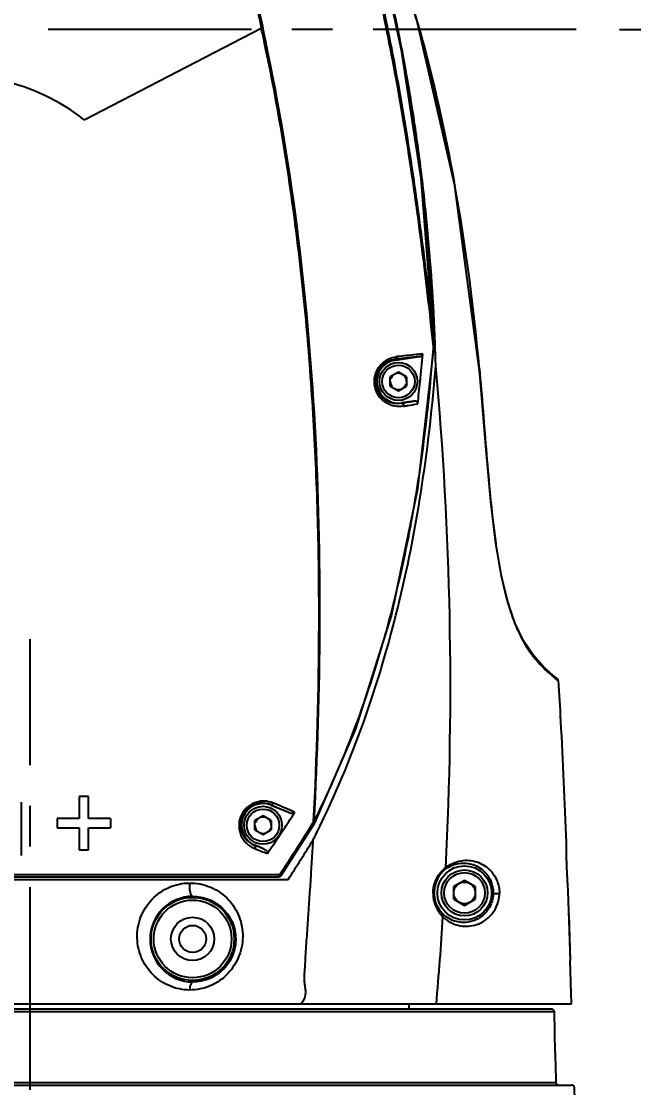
# Model space of a CAD drawing. Header units: millimetres. Extents: x 5828 to 6704, y 123 to 421.
# Drawn here: x 6579.29 to 6584.95, y 323.24 to 333.1 of the extents above; entities that cross this region are included whole.
import ezdxf

# ---------------------------------------------------------------- set-up
doc = ezdxf.new("R2010")
doc.units = ezdxf.units.MM
doc.linetypes.add('CENTER', pattern=[0.6, 0.375, -0.075, 0.075, -0.075])
for name, color, linetype in [('中心线', 7, 'Continuous'), ('外形图', 7, 'Continuous'), ('尺寸标注', 7, 'Continuous'), ('运动范围', 7, 'Continuous')]:
    doc.layers.add(name, color=color, linetype=linetype)
doc.styles.add('微软雅黑', font='msyh.ttc', dxfattribs={"height": 1.5})
doc.dimstyles.new('尺寸标注_1_20比例', dxfattribs={"dimtxt": 1.5, "dimasz": 1.25, "dimexe": 0.5, "dimexo": 0.4, "dimgap": 0.5, "dimtad": 1, "dimdec": 1, "dimlfac": 20, "dimdsep": 46, "dimtxsty": '微软雅黑', "dimcen": 0.09, "dimadec": 0, "dimazin": 0, "dimtp": 0.01, "dimtm": 0.01, "dimtfac": 1, "dimtdec": 1, "dimtofl": 0, "dimtmove": 0, "dimatfit": 3, "dimfxl": 1, "dimtolj": 1, "dimarcsym": 0})

# ---------------------------------------------------------------- blocks, each defined once
blk = doc.blocks.new('*D1123')
at = {"layer": 'Defpoints', "color": 0}
for p in [(6566.8704, 333.0187), (6579.3757, 311.2232), (6579.3757, 293.4099)]:
    blk.add_point(p, dxfattribs=at)
at = {"layer": '尺寸标注', "color": 0, "lineweight": -2}
for p, q in [((6566.8704, 332.6187), (6566.8704, 292.9099)), ((6579.3757, 310.8232), (6579.3757, 292.9099)), ((6568.1204, 293.4099), (6578.1257, 293.4099))]:
    blk.add_line(p, q, dxfattribs=at)
at = {"layer": '尺寸标注', "color": 0}
for points in [[(6568.1204, 293.6182), (6568.1204, 293.2016), (6566.8704, 293.4099)], [(6578.1257, 293.2016), (6578.1257, 293.6182), (6579.3757, 293.4099)]]:
    blk.add_solid(points, dxfattribs=at)
at = {"layer": '尺寸标注', "color": 0, "insert": (6573.2815, 294.6894), "char_height": 1.5, "attachment_point": 5, "style": '微软雅黑'}
blk.add_mtext('\\A1;250.1', dxfattribs=at)
blk = doc.blocks.new('*D1124')
at = {"layer": 'Defpoints', "color": 0}
for p in [(6578.1257, 327.4523), (6579.3757, 311.2232), (6579.3757, 299.9393)]:
    blk.add_point(p, dxfattribs=at)
at = {"layer": '尺寸标注', "color": 0, "lineweight": -2}
for p, q in [((6578.1257, 327.0523), (6578.1257, 299.4393)), ((6579.3757, 310.8232), (6579.3757, 299.4393)), ((6576.8757, 299.9393), (6575.6257, 299.9393)), ((6580.6257, 299.9393), (6584.9441, 299.9393))]:
    blk.add_line(p, q, dxfattribs=at)
at = {"layer": '尺寸标注', "color": 0}
for points in [[(6576.8757, 299.731), (6576.8757, 300.1476), (6578.1257, 299.9393)], [(6580.6257, 300.1476), (6580.6257, 299.731), (6579.3757, 299.9393)]]:
    blk.add_solid(points, dxfattribs=at)
at = {"layer": '尺寸标注', "color": 0, "insert": (6583.4099, 301.215), "char_height": 1.5, "attachment_point": 5, "style": '微软雅黑'}
blk.add_mtext('\\A1;25', dxfattribs=at)
blk = doc.blocks.new('*D1125')
at = {"layer": 'Defpoints', "color": 0}
for p in [(6534.2807, 333.0187), (6579.3757, 311.2232), (6579.3757, 288.3275)]:
    blk.add_point(p, dxfattribs=at)
at = {"layer": '尺寸标注', "color": 0, "lineweight": -2}
for p, q in [((6534.2807, 332.6187), (6534.2807, 287.8275)), ((6579.3757, 310.8232), (6579.3757, 287.8275)), ((6535.5307, 288.3275), (6578.1257, 288.3275))]:
    blk.add_line(p, q, dxfattribs=at)
at = {"layer": '尺寸标注', "color": 0}
for points in [[(6535.5307, 288.5358), (6535.5307, 288.1192), (6534.2807, 288.3275)], [(6578.1257, 288.1192), (6578.1257, 288.5358), (6579.3757, 288.3275)]]:
    blk.add_solid(points, dxfattribs=at)
at = {"layer": '尺寸标注', "color": 0, "insert": (6556.8282, 289.6065), "char_height": 1.5, "attachment_point": 5, "style": '微软雅黑'}
blk.add_mtext('\\A1;901.9', dxfattribs=at)
blk = doc.blocks.new('*D1126')
at = {"layer": 'Defpoints', "color": 0}
for p in [(6621.9707, 333.0187), (6579.3757, 311.2232), (6579.3757, 288.3275)]:
    blk.add_point(p, dxfattribs=at)
at = {"layer": '尺寸标注', "color": 0, "lineweight": -2}
for p, q in [((6621.9707, 332.6187), (6621.9707, 287.8275)), ((6579.3757, 310.8232), (6579.3757, 287.8275)), ((6620.7207, 288.3275), (6580.6257, 288.3275))]:
    blk.add_line(p, q, dxfattribs=at)
at = {"layer": '尺寸标注', "color": 0}
for points in [[(6580.6257, 288.5358), (6580.6257, 288.1192), (6579.3757, 288.3275)], [(6620.7207, 288.1192), (6620.7207, 288.5358), (6621.9707, 288.3275)]]:
    blk.add_solid(points, dxfattribs=at)
at = {"layer": '尺寸标注', "color": 0, "insert": (6600.6732, 289.607), "char_height": 1.5, "attachment_point": 5, "style": '微软雅黑'}
blk.add_mtext('\\A1;851.9', dxfattribs=at)
blk = doc.blocks.new('*D1127')
at = {"layer": 'Defpoints', "color": 0}
for p in [(6583.6525, 355.7687), (6584.418, 333.0187), (6627.0019, 333.0187)]:
    blk.add_point(p, dxfattribs=at)
at = {"layer": '尺寸标注', "color": 0, "lineweight": -2}
for p, q in [((6584.0525, 355.7687), (6627.5019, 355.7687)), ((6627.0019, 354.5187), (6627.0019, 334.2687)), ((6584.818, 333.0187), (6627.5019, 333.0187))]:
    blk.add_line(p, q, dxfattribs=at)
at = {"layer": '尺寸标注', "color": 0}
for points in [[(6627.2102, 354.5187), (6626.7935, 354.5187), (6627.0019, 355.7687)], [(6626.7935, 334.2687), (6627.2102, 334.2687), (6627.0019, 333.0187)]]:
    blk.add_solid(points, dxfattribs=at)
at = {"layer": '尺寸标注', "color": 0, "insert": (6625.7388, 344.3937), "char_height": 1.5, "attachment_point": 5, "rotation": 90, "style": '微软雅黑'}
blk.add_mtext('\\A1;455', dxfattribs=at)
blk = doc.blocks.new('*D1128')
at = {"layer": 'Defpoints', "color": 0}
for p in [(6584.818, 333.0187), (6584.8255, 313.0187), (6627.0019, 313.0187)]:
    blk.add_point(p, dxfattribs=at)
at = {"layer": '尺寸标注', "color": 0, "lineweight": -2}
for p, q in [((6585.218, 333.0187), (6627.5019, 333.0187)), ((6627.0019, 331.7687), (6627.0019, 314.2687)), ((6585.2255, 313.0187), (6627.5019, 313.0187))]:
    blk.add_line(p, q, dxfattribs=at)
at = {"layer": '尺寸标注', "color": 0}
for points in [[(6627.2102, 331.7687), (6626.7935, 331.7687), (6627.0019, 333.0187)], [(6626.7935, 314.2687), (6627.2102, 314.2687), (6627.0019, 313.0187)]]:
    blk.add_solid(points, dxfattribs=at)
at = {"layer": '尺寸标注', "color": 0, "insert": (6625.7267, 323.0187), "char_height": 1.5, "attachment_point": 5, "rotation": 90, "style": '微软雅黑'}
blk.add_mtext('\\A1;400', dxfattribs=at)
blk = doc.blocks.new('*D1140')
at = {"layer": 'Defpoints', "color": 0}
for p in [(6598.2753, 333.0187), (6579.3757, 310.8232), (6579.3757, 293.4099)]:
    blk.add_point(p, dxfattribs=at)
at = {"layer": '尺寸标注', "color": 0, "lineweight": -2}
for p, q in [((6598.2753, 332.6187), (6598.2753, 292.9099)), ((6579.3757, 310.4232), (6579.3757, 292.9099)), ((6597.0253, 293.4099), (6580.6257, 293.4099))]:
    blk.add_line(p, q, dxfattribs=at)
at = {"layer": '尺寸标注', "color": 0}
for points in [[(6580.6257, 293.6182), (6580.6257, 293.2016), (6579.3757, 293.4099)], [(6597.0253, 293.2016), (6597.0253, 293.6182), (6598.2753, 293.4099)]]:
    blk.add_solid(points, dxfattribs=at)
at = {"layer": '尺寸标注', "color": 0, "insert": (6588.8255, 294.6851), "char_height": 1.5, "attachment_point": 5, "style": '微软雅黑'}
blk.add_mtext('\\A1;378', dxfattribs=at)

msp = doc.modelspace()

# ---------------------------------------------------------------- linework, layer by layer
at = {"layer": '中心线', "linetype": 'CENTER', "ltscale": 5}
for p, q in [((6584.418, 333.0187), (6572.2358, 333.0187)), ((6579.3757, 311.2232), (6579.3757, 327.3878))]:
    msp.add_line(p, q, dxfattribs=at)
at = {"layer": '外形图', "color": 7, "linetype": 'Continuous'}
for p, q in [((6579.8757, 332.1866), (6581.5099, 333.033)), ((6583.0933, 330.1156), (6583.098, 330.073)), ((6583.0936, 330.1156), (6583.098, 330.073)), ((6583.1033, 330.1168), (6583.1045, 330.1169)), ((6583.1126, 330.073), (6583.1105, 330.1172)), ((6583.1157, 330.0731), (6583.1142, 330.1173)), ((6583.098, 330.073), (6583.104, 330.0726)), ((6582.7469, 329.9748), (6582.7481, 329.9668)), ((6582.7481, 329.9668), (6582.9703, 329.9978)), ((6582.7757, 329.8553), (6582.7007, 329.812)), ((6582.8507, 329.812), (6582.7757, 329.8553)), ((6583.5229, 329.8822), (6583.5273, 329.8427)), ((6583.5238, 329.8823), (6583.5274, 329.8427)), ((6583.5273, 329.8427), (6583.5282, 329.8427)), ((6582.7007, 329.7254), (6582.7007, 329.812)), ((6582.7007, 329.7254), (6582.7757, 329.6821)), ((6582.7757, 329.6821), (6582.8507, 329.7254)), ((6582.8507, 329.812), (6582.8507, 329.7254)), ((6582.9168, 329.5865), (6582.8034, 329.5707)), ((6582.8034, 329.5707), (6582.8039, 329.5667)), ((6583.5982, 329.0112), (6583.5815, 329.1999)), ((6584.1114, 327.1362), (6584.11, 327.1375)), ((6584.1123, 327.1352), (6584.1124, 327.1351)), ((6584.2412, 327.0241), (6584.2235, 327.0369)), ((6584.2461, 327.0089), (6584.2518, 327.005)), ((6579.2943, 325.3893), (6579.2943, 325.8831)), ((6579.8276, 325.9342), (6579.8276, 325.7318)), ((6579.9143, 325.9342), (6579.8276, 325.9342)), ((6579.9143, 325.7318), (6579.9143, 325.9342)), ((6581.6025, 325.8565), (6581.6014, 325.8538)), ((6581.6014, 325.8538), (6581.7609, 325.7886)), ((6579.8276, 325.7318), (6579.6252, 325.7317)), ((6579.6252, 325.7317), (6579.6252, 325.645)), ((6580.1168, 325.7317), (6579.9143, 325.7318)), ((6580.1168, 325.7317), (6580.1168, 325.645)), ((6581.5257, 325.7553), (6581.4507, 325.712)), ((6581.4507, 325.6254), (6581.4507, 325.712)), ((6581.6007, 325.712), (6581.5257, 325.7553)), ((6581.6007, 325.712), (6581.6007, 325.6254)), ((6581.6921, 325.205), (6582.0037, 325.6924)), ((6581.9927, 325.6993), (6582.0036, 325.6924)), ((6581.9973, 325.7038), (6582.0074, 325.6988)), ((6582.0521, 325.6697), (6582.0552, 325.6764)), ((6579.6252, 325.645), (6579.8276, 325.645)), ((6579.8276, 325.645), (6579.8276, 325.4426)), ((6579.9143, 325.4426), (6579.9143, 325.645)), ((6579.9143, 325.645), (6580.1168, 325.645)), ((6581.4507, 325.6254), (6581.5257, 325.5821)), ((6581.5257, 325.5821), (6581.6007, 325.6254)), ((6582.0553, 325.6681), (6582.0585, 325.6748)), ((6581.45, 325.4836), (6581.4495, 325.4824)), ((6581.5239, 325.4534), (6581.45, 325.4836)), ((6579.8276, 325.4426), (6579.9143, 325.4426)), ((6576.6815, 325.1937), (6581.6712, 325.1937)), ((6581.6712, 325.2124), (6581.6808, 325.2124)), ((6581.6921, 325.205), (6581.6808, 325.2124)), ((6576.6252, 325.1687), (6581.7584, 325.1687)), ((6583.3857, 325.1592), (6583.2857, 325.1015)), ((6583.2857, 324.986), (6583.2857, 325.1015)), ((6583.4857, 325.1015), (6583.3857, 325.1592)), ((6583.4857, 325.1015), (6583.4857, 324.986)), ((6583.2857, 324.986), (6583.3857, 324.9283)), ((6583.3857, 324.9283), (6583.4857, 324.986)), ((6584.34, 325.0588), (6584.3622, 324.419)), ((6584.3475, 324.8464), (6584.3622, 324.419)), ((6584.3747, 324.0186), (6584.3609, 324.4187)), ((6574.3757, 324.0182), (6584.3747, 324.0182)), ((6582.8757, 323.9687), (6582.8757, 324.0182)), ((6584.2155, 323.9442), (6574.5349, 323.9442)), ((6584.1905, 323.9687), (6574.5599, 323.9687)), ((6584.2221, 323.5687), (6584.2155, 323.9442)), ((6584.2244, 323.48), (6584.2248, 323.4687)), ((6584.2248, 323.4687), (6584.2279, 323.2933)), ((6574.3753, 323.2687), (6584.3762, 323.2687)), ((6574.5235, 323.2933), (6584.2279, 323.2933))]:
    msp.add_line(p, q, dxfattribs=at)
for points in [[(6583.5282, 329.8427), (6583.2937, 331.5982), (6582.9669, 333.037), (6582.6289, 334.1035), (6582.2571, 334.9283), (6581.8005, 335.6404), (6581.309, 336.2046), (6580.7724, 336.6538), (6580.1704, 337.0162), (6579.5175, 337.2825), (6578.8332, 337.4448), (6578.1309, 337.4994), (6577.4245, 337.4452), (6576.7383, 337.284), (6576.0892, 337.0204), (6575.4868, 336.6586), (6574.9458, 336.207), (6574.4822, 335.6794), (6574.1076, 335.0897), (6573.8288, 334.4493), (6573.6524, 333.7746), (6573.5829, 333.0846)], [(6583.1046, 330.1169), (6582.9869, 331.6424), (6582.8044, 332.8295), (6582.5994, 333.7745), (6582.3685, 334.5453), (6582.0565, 335.194), (6581.66, 335.7779), (6581.1899, 336.2847), (6580.6545, 336.7089), (6580.0582, 337.0485), (6579.4165, 337.2941), (6578.747, 337.4392), (6578.0606, 337.4809), (6577.3714, 337.4181), (6576.7042, 337.2531), (6576.0743, 336.9903), (6575.4893, 336.6333), (6574.9631, 336.1903), (6574.5114, 335.6743), (6574.1449, 335.0979), (6573.8695, 334.4709), (6573.6933, 333.8138), (6573.6196, 333.1398)], [(6583.2946, 331.5914), (6582.9394, 333.1347), (6582.5811, 334.2305), (6582.207, 335.0179), (6581.8756, 335.5161)], [(6583.1039, 330.0726), (6583.1047, 330.1104), (6583.1045, 330.1169)], [(6582.0074, 325.6988), (6582.3816, 326.5605), (6582.7105, 327.6025), (6582.9548, 328.776), (6583.104, 330.0726)], [(6584.1124, 327.1351), (6584.0215, 327.2365), (6583.9303, 327.3729), (6583.8512, 327.5393), (6583.785, 327.7335), (6583.727, 327.9705), (6583.6758, 328.2704), (6583.6295, 328.6603), (6583.5839, 329.171), (6583.5281, 329.8427)], [(6584.2235, 327.0369), (6584.1753, 327.0763), (6584.1123, 327.1353)], [(6582.0037, 325.6924), (6582.0063, 325.697), (6582.0073, 325.6989)]]:
    msp.add_lwpolyline(points, dxfattribs=at)
for centre, radius in [((6582.7757, 329.7687), 0.175), ((6582.7757, 329.7687), 0.15), ((6581.5257, 325.6687), 0.175), ((6581.5257, 325.6687), 0.15), ((6583.3857, 325.0437), 0.25), ((6583.3857, 325.0437), 0.2125), ((6583.3857, 325.0437), 0.1875), ((6583.3857, 325.0437), 0.1), ((6580.8757, 324.6187), 0.3838), ((6580.8757, 324.6187), 0.3589), ((6580.8757, 324.6187), 0.2), ((6580.8757, 324.6187), 0.125)]:
    msp.add_circle(centre, radius, dxfattribs=at)
for centre, radius, start, end in [((6567.1417, 328.6405), 16.4243, 15.57964, 17.73253), ((6581.4164, 333.4196), 0.3977, 283.59926, 285.50409), ((6567.9926, 328.8786), 15.5407, 15.39786, 15.57648), ((6578.6557, 330.6018), 2, 52.40968, 149.87922), ((6565.2919, 328.3453), 18.2928, 10.11351, 10.28817), ((6564.2005, 328.1586), 19.4, 5.09738, 10.09046), ((6566.7019, 329.5686), 16.4105, 1.91452, 2.07922), ((6582.8357, 330.1244), 0.2677, 355.10033, 358.38505), ((6567.8621, 331.2914), 15.1907, 354.23776, 355.20818), ((6566.3263, 331.3232), 16.8182, 354.83092, 355.7369), ((6582.9043, 330.1168), 0.1987, 347.26162, 351.52304), ((6582.877, 330.1207), 0.2262, 351.58351, 355.14713), ((6567.2286, 329.5465), 15.8958, 1.32159, 1.89831), ((6582.7757, 329.7687), 0.2, 97.94772, 277.94772), ((6588.0688, 279.3981), 50.856, 95.75377, 96.00675), ((6550.7123, 326.9476), 32.5434, 357.06125, 5.2284), ((6582.7757, 329.7687), 0.075, 120, 160.00237), ((6582.7757, 329.7687), 0.075, 60, 100.00237), ((6582.7757, 329.7687), 0.075, 0, 40.00237), ((6582.7757, 329.7687), 0.075, 180, 220.00237), ((6582.7757, 329.7687), 0.075, 300, 340.00237), ((6567.6245, 331.3337), 15.4313, 353.40871, 354.17011), ((6567.6316, 331.198), 15.5069, 352.16482, 354.85731), ((6582.7757, 329.7687), 0.075, 240, 280.00237), ((6574.095, 379.5925), 50.7782, 279.87558, 280.00486), ((6569.5547, 330.9333), 13.5657, 349.22206, 352.1652), ((6570.7868, 330.7027), 12.3122, 347.09452, 349.2038), ((6590.0423, 329.1721), 6.4313, 188.02661, 188.63357), ((6571.6788, 330.4964), 11.3967, 343.97165, 347.10396), ((6572.3206, 330.3156), 10.73, 342.56854, 343.95318), ((6573.2015, 330.0271), 9.8031, 336.78524, 342.63514), ((6585.4748, 328.474), 1.917, 224.56666, 225.02381), ((6573.9569, 329.7156), 8.9861, 335.91436, 336.71204), ((6574.3451, 329.5398), 8.5599, 333.37625, 335.92839), ((6581.5227, 325.6709), 0.202, 66.73136, 248.74999), ((6581.5257, 325.6687), 0.2, 67.75004, 247.75004), ((6562.9495, 338.0061), 22.4795, 326.65674, 327.07808), ((6581.5257, 325.6687), 0.075, 120, 160.00237), ((6581.5257, 325.6687), 0.075, 60, 100.00237), ((6581.5257, 325.6687), 0.075, 0, 40.00237), ((6581.9588, 325.7385), 0.0519, 310.8775, 315.66892), ((6581.954, 325.7431), 0.0585, 315.61738, 317.76668), ((6581.5257, 325.6687), 0.075, 180, 220.00237), ((6581.5257, 325.6687), 0.075, 240, 280.00237), ((6581.5257, 325.6687), 0.075, 300, 340.00237), ((6566.4301, 335.7201), 18.3153, 325.73219, 326.64591), ((6574.4639, 329.3602), 8.4416, 333.00342, 334.0639), ((6554.6837, 342.5342), 32.1652, 327.32423, 328.0818), ((6581.6712, 325.2187), 0.025, 269.99999, 326.74245), ((6583.3795, 325.0456), 0.2756, 128.34878, 225.23576), ((6580.878, 324.6164), 0.3951, 90.32517, 179.65455), ((6548.916, 327.0122), 34.3408, 354.99852, 356.34395), ((6580.8781, 324.6167), 0.3953, 179.71014, 269.64901), ((6584.1905, 323.9437), 0.025, 0.98985, 90.02439), ((6589.0921, 323.6539), 4.8708, 181.0022, 182.05762), ((6584.2529, 323.2937), 0.025, 181, 270), ((6584.3762, 323.2437), 0.025, 1.7701, 90), ((6361.6767, 316.3687), 222.8306, 1.606532, 1.768226)]:
    msp.add_arc(centre, radius, start, end, dxfattribs=at)
for points, knots in [([(6573.6114, 332.4723), (6573.579, 332.7556), (6573.5701, 333.1869), (6573.6418, 333.7537), (6573.767, 334.3113), (6574.022, 334.9823), (6574.4746, 335.7144), (6575.0571, 336.3482), (6575.7474, 336.8623), (6576.5219, 337.2381), (6577.3534, 337.4606), (6578.2115, 337.5255), (6579.0669, 337.4296), (6579.8889, 337.1744), (6580.6492, 336.7712), (6581.2086, 336.3212), (6581.5986, 335.9037), (6581.862, 335.5655), (6582.0989, 335.2088), (6582.312, 334.8373), (6582.4968, 334.4509), (6582.5998, 334.1847), (6582.6481, 334.0505)], [0, 0, 0, 0, 0.062486, 0.093763, 0.125038, 0.187525, 0.250019, 0.312513, 0.375008, 0.437503, 0.499998, 0.562492, 0.624985, 0.687474, 0.749964, 0.812459, 0.843738, 0.875005, 0.906255, 0.937505, 0.96876, 1, 1, 1, 1]), ([(6583.1016, 330.164), (6583.0888, 330.5171), (6583.0528, 331.0463), (6582.9758, 331.7489), (6582.9032, 332.2741), (6582.8132, 332.7965), (6582.7231, 333.2291), (6582.6473, 333.5744), (6582.5679, 333.9188), (6582.4504, 334.3454), (6582.2522, 334.8388), (6581.9179, 335.4626), (6581.4799, 336.0266), (6580.9545, 336.5012), (6580.3767, 336.9101), (6579.5701, 337.2892), (6578.5247, 337.5063), (6577.6343, 337.4784), (6576.9417, 337.3351), (6576.4377, 337.167), (6575.9571, 336.9402), (6575.3571, 336.565), (6574.6954, 335.968), (6574.1916, 335.2326), (6573.901, 334.5872), (6573.7412, 334.0802), (6573.6421, 333.5581), (6573.6186, 333.2044), (6573.6177, 333.0277)], [0, 0, 0, 0, 0.06252, 0.093783, 0.12505, 0.156309, 0.18757, 0.203214, 0.21886, 0.250116, 0.281401, 0.3127, 0.375167, 0.406449, 0.437727, 0.500162, 0.562571, 0.624974, 0.65623, 0.687491, 0.718754, 0.750022, 0.812463, 0.874908, 0.906187, 0.937468, 0.96874, 1, 1, 1, 1]), ([(6574.835, 332.6885), (6574.8124, 332.9102), (6574.8123, 333.3596), (6574.9485, 334.0188), (6575.2146, 334.6376), (6575.6, 335.1901), (6576.0887, 335.6537), (6576.661, 336.0092), (6577.293, 336.2426), (6577.9592, 336.3442), (6578.6321, 336.3087), (6579.2849, 336.1411), (6579.8897, 335.8433), (6580.4222, 335.4304), (6580.7869, 335.0031), (6581.0236, 334.6243), (6581.1468, 334.3735), (6581.2278, 334.1658), (6581.2975, 333.9542), (6581.4014, 333.5789), (6581.475, 333.2535), (6581.5227, 333.0364)], [0, 0, 0, 0, 0.062455, 0.124947, 0.187451, 0.249957, 0.31248, 0.374995, 0.437519, 0.500043, 0.562586, 0.625144, 0.687691, 0.750232, 0.812744, 0.844018, 0.875275, 0.89089, 0.906501, 0.937697, 1, 1, 1, 1]), ([(6574.8506, 332.6899), (6574.8284, 332.9106), (6574.8292, 333.358), (6574.9655, 334.0142), (6575.2306, 334.6302), (6575.6143, 335.1802), (6576.1008, 335.6419), (6576.6706, 335.996), (6577.2999, 336.2282), (6577.9632, 336.3291), (6578.6332, 336.2935), (6579.2831, 336.126), (6579.8849, 335.8287), (6580.4146, 335.4171), (6580.7774, 334.9913), (6581.0129, 334.6141), (6581.1354, 334.3643), (6581.216, 334.1574), (6581.2683, 333.9995), (6581.3152, 333.8399), (6581.373, 333.6261), (6581.4375, 333.357), (6581.4865, 333.1412), (6581.5099, 333.033)], [0, 0, 0, 0, 0.062454, 0.124946, 0.18745, 0.249955, 0.312477, 0.374991, 0.437514, 0.500038, 0.562581, 0.625138, 0.687685, 0.750227, 0.812739, 0.844014, 0.87527, 0.890885, 0.906496, 0.922101, 0.937693, 0.968859, 1, 1, 1, 1]), ([(6583.1142, 330.1173), (6583.1008, 330.4909), (6583.0619, 331.0507), (6582.9779, 331.7937), (6582.898, 332.3489), (6582.7984, 332.9008), (6582.7007, 333.3579), (6582.6164, 333.7221), (6582.5484, 333.9942), (6582.4716, 334.2639), (6582.4107, 334.4408), (6582.3771, 334.528)], [0, 0, 0, 0, 0.249985, 0.374987, 0.49999, 0.624988, 0.749989, 0.81249, 0.874991, 0.937501, 1, 1, 1, 1]), ([(6582.543, 333.6044), (6582.574, 333.4596), (6582.6343, 333.1699), (6582.7212, 332.735), (6582.8006, 332.2994), (6582.8713, 331.8628), (6582.9348, 331.4258), (6583.0123, 330.8438), (6583.0633, 330.4069), (6583.0936, 330.1156)], [0, 0, 0, 0, 0.12573, 0.251179, 0.376449, 0.501609, 0.62661, 0.751358, 1, 1, 1, 1]), ([(6582.5556, 333.6087), (6582.5864, 333.4637), (6582.6465, 333.1738), (6582.7333, 332.7386), (6582.8119, 332.3025), (6582.882, 331.8655), (6582.9454, 331.4281), (6583.0227, 330.8457), (6583.0735, 330.4084), (6583.1033, 330.1168)], [0, 0, 0, 0, 0.125728, 0.251182, 0.376445, 0.5016, 0.626606, 0.751361, 1, 1, 1, 1]), ([(6581.9927, 325.6993), (6582.0237, 326.3057), (6582.0497, 327.2184), (6582.0372, 328.4375), (6581.9999, 329.3564), (6581.9334, 330.2773), (6581.8497, 331.0446), (6581.7639, 331.6577), (6581.6905, 332.1175), (6581.6071, 332.5764), (6581.5432, 332.881), (6581.5099, 333.033)], [0, 0, 0, 0, 0.247151, 0.37141, 0.496155, 0.621401, 0.747139, 0.810191, 0.873358, 0.936631, 1, 1, 1, 1]), ([(6581.9973, 325.7038), (6582.0297, 326.3102), (6582.0671, 327.529), (6582.026, 329.3649), (6581.8635, 331.2082), (6581.6563, 332.43), (6581.5226, 333.0364)], [0, 0, 0, 0, 0.247222, 0.496244, 0.747212, 1, 1, 1, 1]), ([(6582.9997, 330.0224), (6582.9803, 330.0204), (6582.9007, 330.0123), (6582.8212, 330.0041), (6582.761, 329.9977)], [0, 0, 0, 0, 0.24357, 1, 1, 1, 1]), ([(6582.9703, 329.9978), (6582.977, 329.9988), (6582.9902, 330.0033), (6582.9991, 330.0158), (6582.9997, 330.0224)], [0, 0, 0, 0, 0.503634, 1, 1, 1, 1]), ([(6582.0585, 325.6748), (6582.3777, 326.3324), (6582.8522, 327.7306), (6583.0617, 329.1838), (6583.1202, 329.9132)], [0, 0, 0, 0, 0.499782, 1, 1, 1, 1]), ([(6582.825, 329.5397), (6582.7989, 329.5351), (6582.7439, 329.535), (6582.6643, 329.5638), (6582.595, 329.6239), (6582.5508, 329.7156), (6582.5515, 329.8243), (6582.6002, 329.9187), (6582.6759, 329.978), (6582.7335, 329.9947), (6582.761, 329.9977)], [0, 0, 0, 0, 0.107756, 0.218158, 0.337211, 0.47131, 0.619151, 0.762202, 0.887763, 1, 1, 1, 1]), ([(6582.8039, 329.5667), (6582.7809, 329.5626), (6582.7323, 329.5623), (6582.6617, 329.5876), (6582.5999, 329.6407), (6582.5599, 329.7225), (6582.56, 329.8201), (6582.6036, 329.9049), (6582.6713, 329.9577), (6582.7226, 329.9724), (6582.7469, 329.9748)], [0, 0, 0, 0, 0.106707, 0.21634, 0.335106, 0.469463, 0.618668, 0.762874, 0.888471, 1, 1, 1, 1]), ([(6582.7469, 329.9748), (6582.7513, 329.9756), (6582.7593, 329.9829), (6582.761, 329.9926), (6582.761, 329.9977)], [0, 0, 0, 0, 0.464338, 1, 1, 1, 1]), ([(6583.5273, 329.8427), (6583.5506, 329.5776), (6583.5808, 329.1812), (6583.627, 328.658), (6583.6562, 328.4005), (6583.674, 328.2741)], [0, 0, 0, 0, 0.506725, 0.756922, 1, 1, 1, 1]), ([(6582.8043, 329.5667), (6582.8096, 329.5671), (6582.8216, 329.559), (6582.8248, 329.5465), (6582.825, 329.5397)], [0, 0, 0, 0, 0.438274, 1, 1, 1, 1]), ([(6582.825, 329.5397), (6582.8359, 329.5416), (6582.8788, 329.5491), (6582.9218, 329.5566), (6582.9538, 329.5624)], [0, 0, 0, 0, 0.253427, 1, 1, 1, 1]), ([(6582.9538, 329.5624), (6582.9543, 329.5665), (6582.9521, 329.5754), (6582.9418, 329.5836), (6582.9295, 329.5872), (6582.9209, 329.5871), (6582.9168, 329.5865)], [0, 0, 0, 0, 0.247743, 0.49749, 0.74852, 1, 1, 1, 1]), ([(6583.6839, 328.2067), (6583.7059, 328.0616), (6583.7445, 327.8559), (6583.8211, 327.6057), (6583.8933, 327.4263), (6583.9853, 327.2654), (6584.0721, 327.1662), (6584.109, 327.1287)], [0, 0, 0, 0, 0.373823, 0.531573, 0.665646, 0.865941, 1, 1, 1, 1]), ([(6584.1198, 327.1179), (6584.1355, 327.1017), (6584.1647, 327.0752), (6584.1943, 327.0493), (6584.2073, 327.0386)], [0, 0, 0, 0, 0.572972, 1, 1, 1, 1]), ([(6584.2073, 327.0386), (6584.2116, 327.035), (6584.2243, 327.0249), (6584.2373, 327.015), (6584.2461, 327.0089)], [0, 0, 0, 0, 0.344404, 1, 1, 1, 1]), ([(6584.2521, 327.0049), (6584.2519, 327.0085), (6584.2499, 327.016), (6584.2445, 327.0218), (6584.2412, 327.0241)], [0, 0, 0, 0, 0.471503, 1, 1, 1, 1]), ([(6584.2518, 327.005), (6584.2592, 326.8803), (6584.2869, 326.3818), (6584.3086, 325.8829), (6584.3231, 325.5087)], [0, 0, 0, 0, 0.250132, 1, 1, 1, 1]), ([(6581.6208, 325.8736), (6581.594, 325.8841), (6581.5503, 325.8948), (6581.4912, 325.8899), (6581.4321, 325.8735), (6581.3652, 325.8298), (6581.313, 325.7496), (6581.2975, 325.6564), (6581.3159, 325.5814), (6581.3461, 325.5306), (6581.3749, 325.4977), (6581.4097, 325.4718), (6581.4355, 325.459), (6581.4486, 325.4532)], [0, 0, 0, 0, 0.120496, 0.182638, 0.246061, 0.375387, 0.506186, 0.634651, 0.758913, 0.819881, 0.880222, 0.940088, 1, 1, 1, 1]), ([(6581.6025, 325.8565), (6581.6056, 325.8555), (6581.6145, 325.8615), (6581.6185, 325.8687), (6581.6208, 325.8736)], [0, 0, 0, 0, 0.37387, 1, 1, 1, 1]), ([(6581.8191, 325.7887), (6581.8027, 325.7957), (6581.7366, 325.8241), (6581.6705, 325.8524), (6581.6208, 325.8736)], [0, 0, 0, 0, 0.248511, 1, 1, 1, 1]), ([(6581.6025, 325.8565), (6581.6158, 325.8508), (6581.6686, 325.8282), (6581.7214, 325.8056), (6581.7609, 325.7886)], [0, 0, 0, 0, 0.251169, 1, 1, 1, 1]), ([(6581.7609, 325.7886), (6581.7704, 325.7847), (6581.7856, 325.7805), (6581.8057, 325.7802), (6581.8163, 325.7844), (6581.8191, 325.7886)], [0, 0, 0, 0, 0.502541, 0.753939, 1, 1, 1, 1]), ([(6581.4495, 325.4824), (6581.4529, 325.4807), (6581.4542, 325.4679), (6581.4512, 325.4591), (6581.4486, 325.4532)], [0, 0, 0, 0, 0.372012, 1, 1, 1, 1]), ([(6581.9856, 325.5282), (6581.982, 325.4646), (6581.9746, 325.3374), (6581.9625, 325.1468), (6581.9499, 324.9563), (6581.9389, 324.7977), (6581.9302, 324.6709), (6581.9238, 324.5759), (6581.917, 324.4811), (6581.9135, 324.4019), (6581.9094, 324.3387), (6581.9047, 324.2915), (6581.9044, 324.2445), (6581.909, 324.1983), (6581.9171, 324.1525), (6581.9177, 324.0891), (6581.8965, 324.0404), (6581.8729, 324.0183)], [0, 0, 0, 0, 0.125514, 0.25095, 0.376301, 0.501549, 0.56412, 0.626657, 0.689136, 0.751452, 0.782677, 0.813938, 0.844785, 0.87517, 0.905293, 0.936156, 1, 1, 1, 1]), ([(6584.3227, 325.5087), (6584.3226, 325.5087), (6584.3229, 325.5082), (6584.3227, 325.5075), (6584.323, 325.5061), (6584.323, 325.5033), (6584.3232, 325.4983), (6584.3233, 325.4909), (6584.3234, 325.4815), (6584.3235, 325.4702), (6584.3236, 325.4571), (6584.3239, 325.4364), (6584.3244, 325.4071), (6584.3253, 325.3687), (6584.3264, 325.327), (6584.3279, 325.2836), (6584.3296, 325.2403), (6584.3315, 325.1987), (6584.3335, 325.1603), (6584.3352, 325.1311), (6584.3365, 325.1104), (6584.3373, 325.0973), (6584.3382, 325.086), (6584.3388, 325.0765), (6584.3393, 325.0692), (6584.3393, 325.0642), (6584.3394, 325.0614), (6584.3393, 325.0599), (6584.3395, 325.0593), (6584.3393, 325.0587), (6584.3394, 325.0587)], [0, 0, 0, 0, 0.000608, 0.002423, 0.005435, 0.009634, 0.021553, 0.038089, 0.059072, 0.084286, 0.113514, 0.146469, 0.222219, 0.308646, 0.402413, 0.499922, 0.597419, 0.691167, 0.777585, 0.853355, 0.886337, 0.915603, 0.940869, 0.961896, 0.978454, 0.990373, 0.99457, 0.99758, 0.999393, 1, 1, 1, 1]), ([(6581.5239, 325.4534), (6581.5292, 325.4512), (6581.5395, 325.4463), (6581.5514, 325.4383), (6581.5599, 325.4306), (6581.5652, 325.4239), (6581.5688, 325.416), (6581.5678, 325.4098), (6581.5662, 325.4075)], [0, 0, 0, 0, 0.250741, 0.501361, 0.626757, 0.752063, 0.876922, 1, 1, 1, 1]), ([(6583.2085, 325.2617), (6583.2308, 325.2792), (6583.2776, 325.3053), (6583.3715, 325.3262), (6583.486, 325.309), (6583.5818, 325.2381), (6583.6383, 325.1448), (6583.6511, 325.0802), (6583.6509, 325.0437)], [0, 0, 0, 0, 0.139537, 0.258269, 0.469267, 0.686816, 0.82047, 1, 1, 1, 1]), ([(6583.2129, 325.2792), (6583.2378, 325.2986), (6583.2898, 325.3278), (6583.3945, 325.3525), (6583.5227, 325.3347), (6583.6305, 325.2564), (6583.6937, 325.1528), (6583.7078, 325.0812), (6583.7077, 325.0408)], [0, 0, 0, 0, 0.139426, 0.25864, 0.470454, 0.688347, 0.821927, 1, 1, 1, 1]), ([(6576.8559, 325.2093), (6577.2502, 325.2095), (6578.055, 325.2113), (6579.6601, 325.213), (6580.871, 325.213), (6581.6713, 325.2124)], [0, 0, 0, 0, 0.245614, 0.501419, 1, 1, 1, 1]), ([(6581.6712, 325.1937), (6581.6721, 325.1937), (6581.6751, 325.1949), (6581.6781, 325.2001), (6581.6794, 325.2046), (6581.6799, 325.2073)], [0, 0, 0, 0, 0.172117, 0.514149, 1, 1, 1, 1]), ([(6583.0954, 325.0372), (6583.0952, 325.0854), (6583.1172, 325.1789), (6583.178, 325.2525), (6583.2129, 325.2792)], [0, 0, 0, 0, 0.523368, 1, 1, 1, 1]), ([(6583.2129, 325.2792), (6583.2132, 325.2774), (6583.2139, 325.2714), (6583.2118, 325.2645), (6583.2085, 325.2617)], [0, 0, 0, 0, 0.291383, 1, 1, 1, 1]), ([(6580.8475, 324.1467), (6580.7852, 324.1469), (6580.6905, 324.1664), (6580.5804, 324.226), (6580.4836, 324.3055), (6580.3934, 324.4381), (6580.3587, 324.5957), (6580.3676, 324.7236), (6580.4012, 324.8497), (6580.49, 324.9924), (6580.654, 325.1074), (6580.7851, 325.1351), (6580.8494, 325.1353)], [0, 0, 0, 0, 0.1224, 0.183495, 0.244587, 0.366725, 0.490381, 0.553352, 0.616963, 0.745182, 0.87383, 1, 1, 1, 1]), ([(6580.8494, 325.1353), (6580.9127, 325.1356), (6581.0085, 325.1171), (6581.1195, 325.058), (6581.2161, 324.9801), (6581.307, 324.8493), (6581.3428, 324.6922), (6581.3349, 324.5631), (6581.3012, 324.4343), (6581.2109, 324.2891), (6581.0446, 324.1731), (6580.9121, 324.1465), (6580.8475, 324.1467)], [0, 0, 0, 0, 0.123369, 0.183981, 0.244086, 0.36399, 0.486848, 0.550314, 0.614857, 0.744993, 0.873999, 1, 1, 1, 1]), ([(6580.8757, 325.0115), (6580.8705, 325.0118), (6580.8636, 325.0216), (6580.8583, 325.0352), (6580.8524, 325.0583), (6580.8486, 325.092), (6580.8485, 325.1205), (6580.8494, 325.1353)], [0, 0, 0, 0, 0.120722, 0.221854, 0.34898, 0.660013, 1, 1, 1, 1]), ([(6580.8757, 325.0115), (6580.9264, 325.0118), (6581.003, 324.9973), (6581.092, 324.9514), (6581.1695, 324.8913), (6581.2442, 324.7896), (6581.2765, 324.6653), (6581.2725, 324.5613), (6581.2468, 324.4554), (6581.1729, 324.3357), (6581.0359, 324.242), (6580.928, 324.2211), (6580.8757, 324.2214)], [0, 0, 0, 0, 0.122718, 0.182391, 0.241337, 0.358844, 0.480301, 0.543914, 0.609304, 0.742238, 0.873394, 1, 1, 1, 1]), ([(6583.1038, 325.0437), (6583.1038, 325.0431), (6583.1023, 325.0396), (6583.0983, 325.0382), (6583.0954, 325.0372)], [0, 0, 0, 0, 0.171406, 1, 1, 1, 1]), ([(6583.0954, 325.0372), (6583.0959, 325.0146), (6583.1005, 324.9711), (6583.1211, 324.912), (6583.1499, 324.8621), (6583.1746, 324.835), (6583.1868, 324.8224)], [0, 0, 0, 0, 0.283797, 0.54263, 0.779565, 1, 1, 1, 1]), ([(6583.6509, 325.0437), (6583.6508, 325.0042), (6583.6348, 324.9328), (6583.5788, 324.8527), (6583.5144, 324.8037), (6583.4265, 324.7684), (6583.3051, 324.7675), (6583.2196, 324.816), (6583.1854, 324.8498)], [0, 0, 0, 0, 0.186359, 0.331404, 0.452079, 0.562232, 0.7734, 1, 1, 1, 1]), ([(6583.1869, 324.8224), (6583.2068, 324.8027), (6583.2516, 324.7708), (6583.3496, 324.7323), (6583.4868, 324.7333), (6583.6132, 324.8073), (6583.677, 324.8996), (6583.7024, 324.9741), (6583.7081, 325.018), (6583.7079, 325.0408)], [0, 0, 0, 0, 0.117794, 0.228225, 0.44025, 0.670305, 0.815406, 0.904003, 1, 1, 1, 1]), ([(6583.6509, 325.0437), (6583.651, 325.0427), (6583.6541, 325.0408), (6583.6591, 325.0395), (6583.6664, 325.0382), (6583.6775, 325.0374), (6583.6914, 325.0377), (6583.7028, 325.0389), (6583.7077, 325.0408)], [0, 0, 0, 0, 0.052561, 0.153609, 0.285732, 0.422905, 0.730309, 1, 1, 1, 1]), ([(6583.1867, 324.8225), (6583.1891, 324.827), (6583.1918, 324.8367), (6583.1884, 324.8466), (6583.1854, 324.8498)], [0, 0, 0, 0, 0.540863, 1, 1, 1, 1]), ([(6580.8757, 324.2214), (6580.8721, 324.2212), (6580.8638, 324.2143), (6580.8529, 324.189), (6580.849, 324.1648), (6580.8475, 324.1467)], [0, 0, 0, 0, 0.132033, 0.345106, 1, 1, 1, 1])]:
    msp.add_open_spline(points, degree=3, knots=knots, dxfattribs=at)
for points in [[(6582.9755, 333.005), (6583.1019, 332.5461), (6583.2056, 332.0807), (6583.2906, 331.6124)], [(6584.1124, 327.1351), (6584.1168, 327.1306), (6584.1197, 327.1241), (6584.12, 327.1178)], [(6581.9927, 325.6993), (6581.8902, 325.536), (6581.7867, 325.3734), (6581.6808, 325.2124)], [(6581.5239, 325.4534), (6581.4991, 325.4631), (6581.4743, 325.4727), (6581.4495, 325.4824)], [(6581.4486, 325.4532), (6581.4878, 325.438), (6581.527, 325.4227), (6581.5662, 325.4074)], [(6581.6799, 325.2073), (6581.6803, 325.209), (6581.6805, 325.2107), (6581.6808, 325.2124)]]:
    msp.add_open_spline(points, degree=3, dxfattribs=at)
at = {"layer": '运动范围', "color": 7, "linetype": 'Continuous'}
for radius, start, end in [(43.845, 350, 224.94335), (11.2553, 57.10379, 292.1039)]:
    msp.add_arc((6578.1257, 333.0187), radius, start, end, dxfattribs=at)

# ---------------------------------------------------------------- dimensions: what is measured, and where the dimension line sits
at = {"layer": '尺寸标注'}
for base, p1, p2, picture, middle in [((6627.0019, 333.0187), (6583.6525, 355.7687), (6584.418, 333.0187), '*D1127', (6625.7388, 344.3937)), ((6627.0019, 313.0187), (6584.818, 333.0187), (6584.8255, 313.0187), '*D1128', (6625.7267, 323.0187))]:
    dim = msp.add_linear_dim(base=base, p1=p1, p2=p2, angle=90, dimstyle='尺寸标注_1_20比例', dxfattribs=at)
    dim.commit()
    dim.dimension.update_dxf_attribs({"geometry": picture, "text_midpoint": middle})
for base, p1, p2, picture, middle in [((6579.3757, 288.3275), (6534.2807, 333.0187), (6579.3757, 311.2232), '*D1125', (6556.8282, 289.6065)), ((6579.3757, 288.3275), (6621.9707, 333.0187), (6579.3757, 311.2232), '*D1126', (6600.6732, 289.607)), ((6579.3757, 293.4099), (6598.2753, 333.0187), (6579.3757, 310.8232), '*D1140', (6588.8255, 294.6851)), ((6579.3757, 299.9393), (6578.1257, 327.4523), (6579.3757, 311.2232), '*D1124', (6583.4099, 301.215))]:
    dim = msp.add_linear_dim(base=base, p1=p1, p2=p2, dimstyle='尺寸标注_1_20比例', dxfattribs=at)
    dim.commit()
    dim.dimension.update_dxf_attribs({"geometry": picture, "text_midpoint": middle})
dim = msp.add_linear_dim(base=(6579.3757, 293.4099), p1=(6566.8704, 333.0187), p2=(6579.3757, 311.2232), dimstyle='尺寸标注_1_20比例', dxfattribs=at)
dim.commit()
dim.dimension.update_dxf_attribs({"geometry": '*D1123', "text_midpoint": (6573.2815, 293.4099), "dimtype": 160})

doc.saveas('drawing.dxf')
